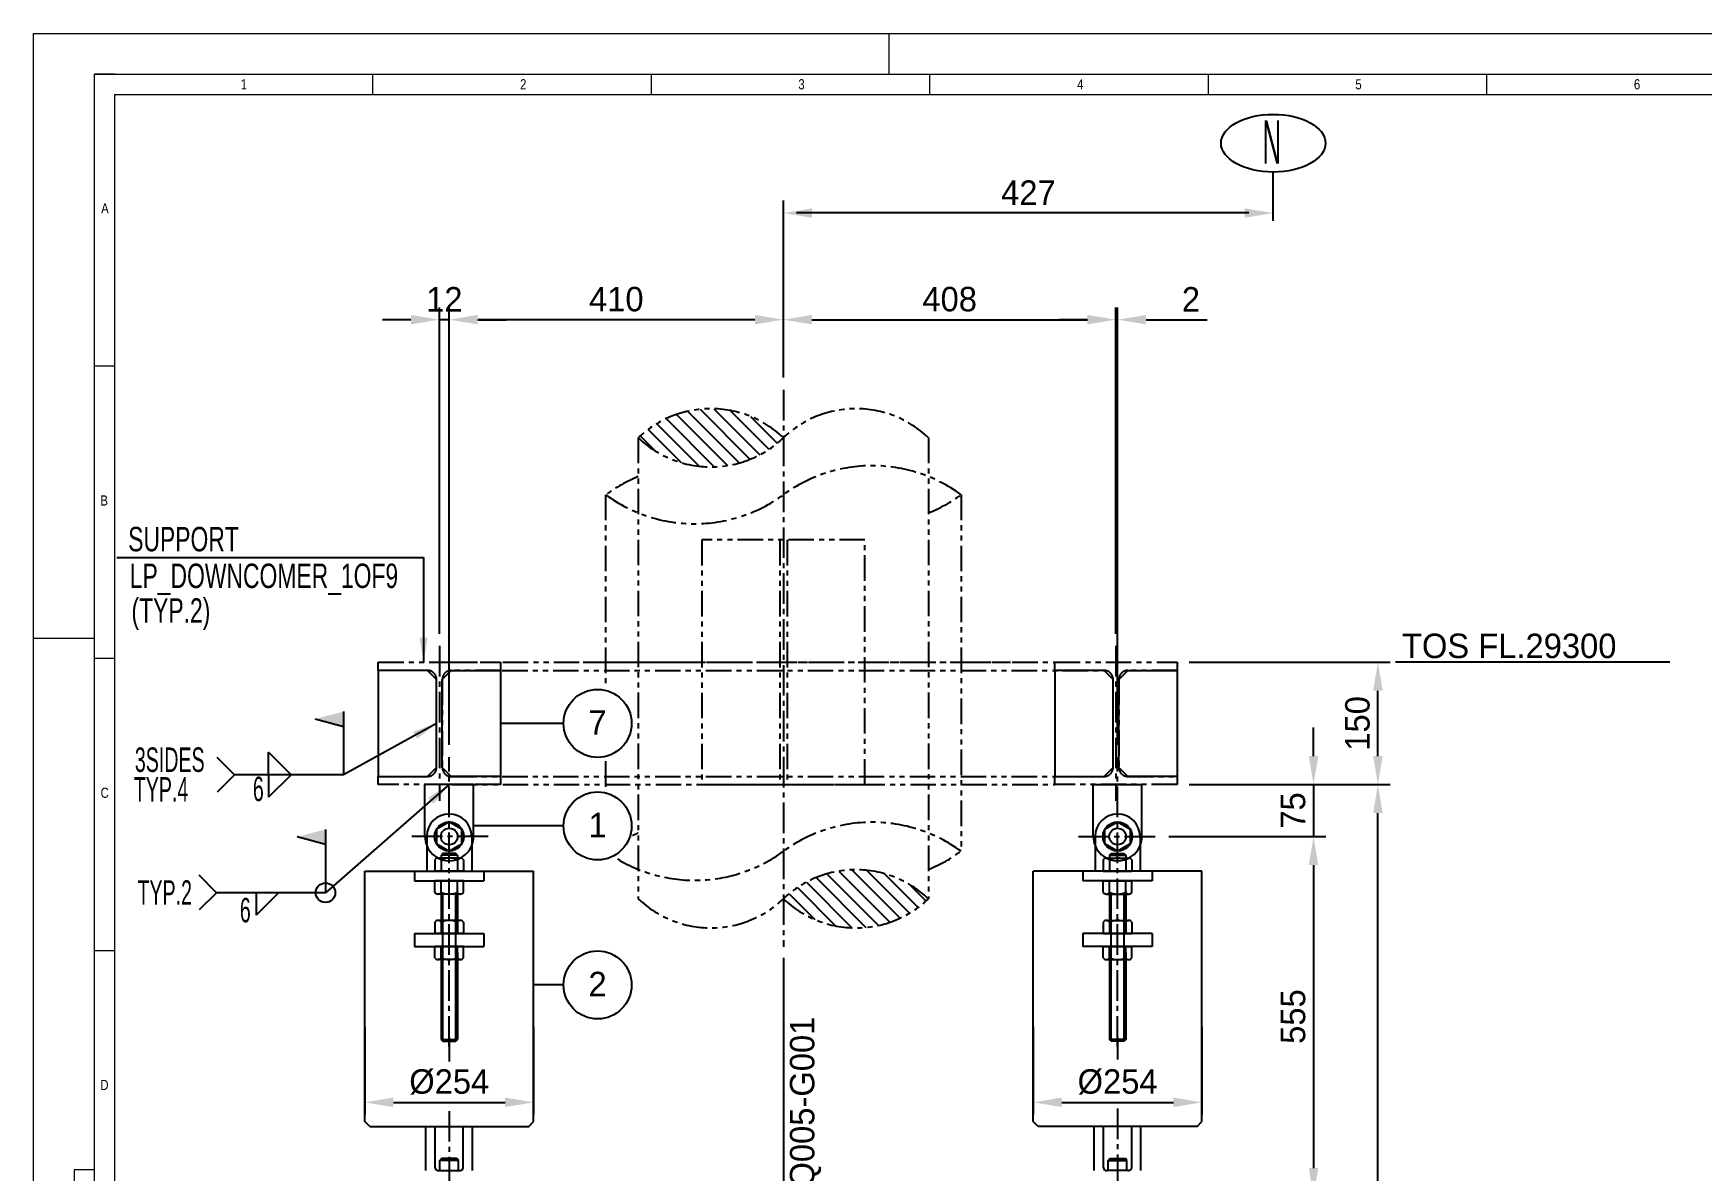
# Model space of a CAD drawing. Header units: millimetres. Extents: x 0 to 4222, y 0 to 2966.
# Drawn here: x 0 to 2047, y 1572 to 2966 of the extents above; entities that cross this region are included whole.
import ezdxf
from ezdxf.enums import TextEntityAlignment as Align

# ---------------------------------------------------------------- set-up
doc = ezdxf.new("R2010")
doc.units = ezdxf.units.MM
doc.header["$LTSCALE"] = 50
doc.linetypes.add('CENTER2', pattern=[1.125, 0.75, -0.125, 0.125, -0.125])
doc.linetypes.add('PHANTOM2', pattern=[1.25, 0.625, -0.125, 0.125, -0.125, 0.125, -0.125])
for name, color, linetype in [('1. continuous', 3, 'Continuous'), ('3. phantom', 6, 'PHANTOM2'), ('5. text', 2, 'Continuous'), ('6. center', 1, 'CENTER2'), ('7. center', 1, 'CENTER2'), ('dimension', 7, 'Continuous'), ('text', 2, 'Continuous'), ('TITLE', 9, 'Continuous')]:
    doc.layers.add(name, color=color, linetype=linetype)
for name, color, linetype, lineweight in [('4', 4, 'Continuous', 9), ('G-ANNO-BRDR', 3, 'Continuous', 0), ('G-ANNO-TTLB', 7, 'Continuous', 0)]:
    doc.layers.add(name, color=color, linetype=linetype, lineweight=lineweight)
doc.styles.add('Style-Arial', font='ARIAL.TTF')
doc.dimstyles.new('ISO-25', dxfattribs={"dimscale": 10, "dimtxt": 3, "dimasz": 3, "dimexe": 1.5, "dimexo": 1.5, "dimgap": 1, "dimtad": 1, "dimdec": 0, "dimrnd": 0.5, "dimtxsty": 'Standard', "dimcen": 2.5, "dimclrd": 4, "dimclre": 4, "dimclrt": 2, "dimadec": 0, "dimazin": 0, "dimtfac": 1, "dimtdec": 0, "dimtmove": 0, "dimatfit": 3, "dimfxl": 1, "dimarcsym": 0})
doc.dimstyles.get("Standard").update_dxf_attribs({"dimtxt": 0.18, "dimasz": 0.18, "dimexe": 0.18, "dimexo": 0.0625, "dimgap": 0.09, "dimtad": 0, "dimtih": 1, "dimtoh": 1, "dimdec": 4, "dimzin": 0, "dimdsep": 46, "dimtxsty": 'Standard', "dimcen": 0.09, "dimadec": 0, "dimazin": 0, "dimtfac": 1, "dimtdec": 4, "dimtofl": 0, "dimtmove": 0, "dimatfit": 3, "dimfxl": 1, "dimtolj": 1, "dimtzin": 0, "dimarcsym": 0})

# ---------------------------------------------------------------- blocks, each defined once
blk = doc.blocks.new('*D3')
at = {"color": 4, "linetype": 'ByBlock', "lineweight": -2, "transparency": 16777216}
for p, q in [((510.2, 2094.1), (510.2, 2630.4)), ((920.2, 2544.4), (920.2, 2630.4)), ((885.2, 2615.4), (545.2, 2615.4))]:
    blk.add_line(p, q, dxfattribs=at)
at = {"color": 4, "transparency": 16777216}
for points in [[(545.2, 2621.2), (545.2, 2609.6), (510.2, 2615.4)], [(885.2, 2621.2), (885.2, 2609.6), (920.2, 2615.4)]]:
    blk.add_solid(points, dxfattribs=at)
at = {"layer": 'Defpoints', "color": 0, "transparency": 16777216}
for p in [(510.2, 2615.4), (920.2, 2529.4), (510.2, 2079.1)]:
    blk.add_point(p, dxfattribs=at)
at = {"color": 2, "transparency": 16777216, "insert": (715.2, 2640.4), "char_height": 30, "attachment_point": 5}
blk.add_mtext('410', dxfattribs=at)
blk = doc.blocks.new('*D4')
at = {"color": 4, "linetype": 'ByBlock', "lineweight": -2, "transparency": 16777216}
for p, q in [((1328.2, 2230.3), (1328.2, 2630.4)), ((955.2, 2615.4), (1293.2, 2615.4))]:
    blk.add_line(p, q, dxfattribs=at)
at = {"color": 4, "transparency": 16777216}
for points in [[(955.2, 2621.2), (955.2, 2609.6), (920.2, 2615.4)], [(1293.2, 2621.2), (1293.2, 2609.6), (1328.2, 2615.4)]]:
    blk.add_solid(points, dxfattribs=at)
at = {"layer": 'Defpoints', "color": 0, "transparency": 16777216}
for p in [(920.2, 2615.4), (1328.2, 2615.4), (1328.2, 2215.3)]:
    blk.add_point(p, dxfattribs=at)
at = {"color": 2, "transparency": 16777216, "insert": (1124.2, 2640.4), "char_height": 30, "attachment_point": 5}
blk.add_mtext('408', dxfattribs=at)
blk = doc.blocks.new('*D5')
at = {"color": 4, "linetype": 'ByBlock', "lineweight": -2, "transparency": 16777216}
for p, q in [((1418.2, 2045.3), (1664.6, 2045.3)), ((1649.6, 697.4), (1649.6, 2010.3)), ((1428.1, 662.4), (1664.6, 662.4))]:
    blk.add_line(p, q, dxfattribs=at)
at = {"color": 4, "transparency": 16777216}
for points in [[(1643.7, 2010.3), (1655.4, 2010.3), (1649.6, 2045.3)], [(1643.7, 697.4), (1655.4, 697.4), (1649.6, 662.4)]]:
    blk.add_solid(points, dxfattribs=at)
at = {"layer": 'Defpoints', "color": 0, "transparency": 16777216}
for p in [(1403.2, 2045.3), (1649.6, 2045.3), (1413.1, 662.4)]:
    blk.add_point(p, dxfattribs=at)
at = {"color": 2, "transparency": 16777216, "insert": (1624.6, 1353.9), "char_height": 30, "attachment_point": 5, "rotation": 90}
blk.add_mtext('1850', dxfattribs=at)
blk = doc.blocks.new('*D6')
at = {"color": 4, "linetype": 'ByBlock', "lineweight": -2, "transparency": 16777216}
for p, q in [((1418.2, 2195.3), (1664.6, 2195.3)), ((1649.6, 2080.3), (1649.6, 2160.3))]:
    blk.add_line(p, q, dxfattribs=at)
at = {"color": 4, "transparency": 16777216}
for points in [[(1643.7, 2160.3), (1655.4, 2160.3), (1649.6, 2195.3)], [(1643.7, 2080.3), (1655.4, 2080.3), (1649.6, 2045.3)]]:
    blk.add_solid(points, dxfattribs=at)
at = {"layer": 'Defpoints', "color": 0, "transparency": 16777216}
for p in [(1403.2, 2195.3), (1649.6, 2195.3), (1649.6, 2045.3)]:
    blk.add_point(p, dxfattribs=at)
at = {"color": 2, "transparency": 16777216, "insert": (1624.6, 2120.3), "char_height": 30, "attachment_point": 5, "rotation": 90}
blk.add_mtext('150', dxfattribs=at)
blk = doc.blocks.new('*D7')
at = {"color": 4, "linetype": 'ByBlock', "lineweight": -2, "transparency": 16777216}
for p, q in [((1330.2, 2094.1), (1330.2, 2630.4)), ((1293.2, 2615.4), (1258.2, 2615.4)), ((1328.2, 2615.4), (1330.2, 2615.4)), ((1365.2, 2615.4), (1440.2, 2615.4))]:
    blk.add_line(p, q, dxfattribs=at)
at = {"color": 4, "transparency": 16777216}
for points in [[(1293.2, 2621.2), (1293.2, 2609.6), (1328.2, 2615.4)], [(1365.2, 2621.2), (1365.2, 2609.6), (1330.2, 2615.4)]]:
    blk.add_solid(points, dxfattribs=at)
at = {"layer": 'Defpoints', "color": 0, "transparency": 16777216}
for p in [(1328.2, 2615.4), (1330.2, 2615.4), (1330.2, 2079.1)]:
    blk.add_point(p, dxfattribs=at)
at = {"color": 2, "transparency": 16777216, "insert": (1420.2, 2640.4), "char_height": 30, "attachment_point": 5}
blk.add_mtext('2', dxfattribs=at)
blk = doc.blocks.new('*D8')
at = {"color": 4, "linetype": 'ByBlock', "lineweight": -2, "transparency": 16777216}
for p, q in [((498.2, 2230.3), (498.2, 2630.4)), ((463.2, 2615.4), (428.2, 2615.4)), ((510.2, 2615.4), (498.2, 2615.4)), ((545.2, 2615.4), (580.2, 2615.4))]:
    blk.add_line(p, q, dxfattribs=at)
at = {"color": 4, "transparency": 16777216}
for points in [[(463.2, 2621.2), (463.2, 2609.6), (498.2, 2615.4)], [(545.2, 2621.2), (545.2, 2609.6), (510.2, 2615.4)]]:
    blk.add_solid(points, dxfattribs=at)
at = {"layer": 'Defpoints', "color": 0, "transparency": 16777216}
for p in [(498.2, 2615.4), (510.2, 2615.4), (498.2, 2215.3)]:
    blk.add_point(p, dxfattribs=at)
at = {"color": 2, "transparency": 16777216, "insert": (504.2, 2640.4), "char_height": 30, "attachment_point": 5}
blk.add_mtext('12', dxfattribs=at)
blk = doc.blocks.new('*D12')
at = {"color": 4, "linetype": 'ByBlock', "lineweight": -2, "transparency": 16777216}
for p, q in [((406.7, 1748.2), (406.7, 1640.6)), ((613.7, 1748.2), (613.7, 1640.6)), ((441.7, 1655.6), (578.7, 1655.6))]:
    blk.add_line(p, q, dxfattribs=at)
at = {"color": 4, "transparency": 16777216}
for points in [[(441.7, 1661.5), (441.7, 1649.8), (406.7, 1655.6)], [(578.7, 1661.5), (578.7, 1649.8), (613.7, 1655.6)]]:
    blk.add_solid(points, dxfattribs=at)
at = {"layer": 'Defpoints', "color": 0, "transparency": 16777216}
for p in [(406.7, 1763.2), (613.7, 1763.2), (613.7, 1655.6)]:
    blk.add_point(p, dxfattribs=at)
at = {"color": 2, "transparency": 16777216, "insert": (510.2, 1680.6), "char_height": 30, "attachment_point": 5}
blk.add_mtext('%%C254', dxfattribs=at)
blk = doc.blocks.new('*D13')
at = {"color": 4, "linetype": 'ByBlock', "lineweight": -2, "transparency": 16777216}
for p, q in [((1226.7, 1748.2), (1226.7, 1640.6)), ((1433.7, 1748.2), (1433.7, 1640.6)), ((1261.7, 1655.6), (1398.7, 1655.6))]:
    blk.add_line(p, q, dxfattribs=at)
at = {"color": 4, "transparency": 16777216}
for points in [[(1261.7, 1661.5), (1261.7, 1649.8), (1226.7, 1655.6)], [(1398.7, 1661.5), (1398.7, 1649.8), (1433.7, 1655.6)]]:
    blk.add_solid(points, dxfattribs=at)
at = {"layer": 'Defpoints', "color": 0, "transparency": 16777216}
for p in [(1226.7, 1763.2), (1433.7, 1763.2), (1433.7, 1655.6)]:
    blk.add_point(p, dxfattribs=at)
at = {"color": 2, "transparency": 16777216, "insert": (1330.2, 1680.6), "char_height": 30, "attachment_point": 5}
blk.add_mtext('%%C254', dxfattribs=at)
blk = doc.blocks.new('*D14')
at = {"color": 4, "linetype": 'ByBlock', "lineweight": -2, "transparency": 16777216}
for p, q in [((1570.6, 2080.3), (1570.6, 2115.3)), ((1418.2, 2045.3), (1585.6, 2045.3)), ((1570.6, 2045.3), (1570.6, 1981.6)), ((1393, 1981.6), (1585.6, 1981.6)), ((1570.6, 1946.6), (1570.6, 1911.6))]:
    blk.add_line(p, q, dxfattribs=at)
at = {"color": 4, "transparency": 16777216}
for points in [[(1564.8, 2080.3), (1576.4, 2080.3), (1570.6, 2045.3)], [(1564.8, 1946.6), (1576.4, 1946.6), (1570.6, 1981.6)]]:
    blk.add_solid(points, dxfattribs=at)
at = {"layer": 'Defpoints', "color": 0, "transparency": 16777216}
for p in [(1403.2, 2045.3), (1378, 1981.6), (1570.6, 1981.6)]:
    blk.add_point(p, dxfattribs=at)
at = {"color": 2, "transparency": 16777216, "insert": (1545.6, 2013.5), "char_height": 30, "attachment_point": 5, "rotation": 90}
blk.add_mtext('75', dxfattribs=at)
blk = doc.blocks.new('*D15')
at = {"color": 4, "linetype": 'ByBlock', "lineweight": -2, "transparency": 16777216}
for p, q in [((1393, 1981.6), (1585.6, 1981.6)), ((1570.6, 1946.6), (1570.6, 1575.1)), ((1345.2, 1540.1), (1585.6, 1540.1))]:
    blk.add_line(p, q, dxfattribs=at)
at = {"color": 4, "transparency": 16777216}
for points in [[(1564.8, 1946.6), (1576.4, 1946.6), (1570.6, 1981.6)], [(1564.8, 1575.1), (1576.4, 1575.1), (1570.6, 1540.1)]]:
    blk.add_solid(points, dxfattribs=at)
at = {"layer": 'Defpoints', "color": 0, "transparency": 16777216}
for p in [(1378, 1981.6), (1330.2, 1540.1), (1570.6, 1540.1)]:
    blk.add_point(p, dxfattribs=at)
at = {"color": 2, "transparency": 16777216, "insert": (1545.6, 1760.8), "char_height": 30, "attachment_point": 5, "rotation": 90}
blk.add_mtext('555', dxfattribs=at)

msp = doc.modelspace()

# ---------------------------------------------------------------- linework, layer by layer
at = {"color": 4}
for p, q in [((1521.2, 2736.4), (1521.2, 2796.4)), ((920.2, 2615.4), (920.2, 2761.4)), ((1491.2, 2746.4), (936.1, 2746.4)), ((102.5, 2323.6), (478.8, 2323.6)), ((478.8, 2323.6), (478.8, 2195.3)), ((920.2, 1832.9), (920.2, 1330.7))]:
    msp.add_line(p, q, dxfattribs=at)
for p, q in [((650.5, 2120.3), (573.2, 2120.3)), ((650.5, 1994.6), (539.9, 1994.6)), ((650.5, 1799.6), (613.7, 1799.6))]:
    msp.add_line(p, q)
for points in [[(955.2, 2751.9), (955.2, 2740.3), (920.2, 2746.1)], [(1486.2, 2751.9), (1486.2, 2740.3), (1521.2, 2746.1)], [(483.8, 2225.3), (473.8, 2225.3), (478.8, 2195.3)]]:
    msp.add_solid(points, dxfattribs=at)
at = {"layer": '1. continuous'}
for p, q in [((423.2, 2185.3), (423.2, 2055.3)), ((483.7, 2185.3), (423.2, 2185.3)), ((494.7, 2174.3), (483.7, 2185.3)), ((494.7, 2066.3), (494.7, 2174.3)), ((501.7, 2174.3), (512.7, 2185.3)), ((501.7, 2066.3), (501.7, 2174.3)), ((512.7, 2185.3), (573.2, 2185.3)), ((573.2, 2185.3), (573.2, 2055.3)), ((1253.2, 2185.3), (1253.2, 2055.3)), ((1313.7, 2185.3), (1253.2, 2185.3)), ((1324.7, 2174.3), (1313.7, 2185.3)), ((1324.7, 2066.3), (1324.7, 2174.3)), ((1331.7, 2174.3), (1342.7, 2185.3)), ((1331.7, 2066.3), (1331.7, 2174.3)), ((1342.7, 2185.3), (1403.2, 2185.3)), ((1403.2, 2185.3), (1403.2, 2055.3)), ((423.2, 2055.3), (483.7, 2055.3)), ((483.7, 2055.3), (494.7, 2066.3)), ((512.7, 2055.3), (501.7, 2066.3)), ((573.2, 2055.3), (512.7, 2055.3)), ((1253.2, 2055.3), (1313.7, 2055.3)), ((1313.7, 2055.3), (1324.7, 2066.3)), ((1342.7, 2055.3), (1331.7, 2066.3)), ((1403.2, 2055.3), (1342.7, 2055.3)), ((480.4, 1981.6), (480.4, 2045.3)), ((539.9, 2045.3), (480.4, 2045.3)), ((539.9, 1981.6), (539.9, 2045.3)), ((1300.4, 1981.6), (1300.4, 2045.3)), ((1300.4, 2045.3), (1359.9, 2045.3)), ((1359.9, 1981.6), (1359.9, 2045.3)), ((510.2, 1999.4), (494.7, 1990.5)), ((494.7, 1990.5), (494.7, 1972.7)), ((525.6, 1990.5), (510.2, 1999.4)), ((525.6, 1972.7), (525.6, 1990.5)), ((1314.7, 1990.5), (1330.2, 1999.4)), ((1314.7, 1972.7), (1314.7, 1990.5)), ((1330.2, 1999.4), (1345.7, 1990.5)), ((1345.7, 1990.5), (1345.7, 1972.7)), ((482.6, 1981.6), (482.6, 1939.1)), ((494.7, 1972.7), (510.2, 1963.7)), ((510.2, 1963.7), (525.6, 1972.7)), ((537.8, 1981.6), (537.8, 1939.1)), ((1302.6, 1981.6), (1302.6, 1939.1)), ((1330.2, 1963.7), (1314.7, 1972.7)), ((1345.7, 1972.7), (1330.2, 1963.7)), ((1357.8, 1981.6), (1357.8, 1939.1)), ((492.7, 1952.9), (492.7, 1939.1)), ((523.9, 1955.1), (496.4, 1955.1)), ((502.2, 1960.6), (500.2, 1958.6)), ((520.2, 1958.6), (500.2, 1958.6)), ((500.2, 1958.6), (500.2, 1955.1)), ((500.2, 1952.9), (500.2, 1939.1)), ((518.2, 1960.6), (502.2, 1960.6)), ((520.2, 1958.6), (518.2, 1960.6)), ((520.2, 1958.6), (520.2, 1955.1)), ((520.2, 1952.9), (520.2, 1939.1)), ((527.7, 1952.9), (527.7, 1939.1)), ((1312.7, 1952.9), (1312.7, 1939.1)), ((1316.4, 1955.1), (1343.9, 1955.1)), ((1320.2, 1958.6), (1322.2, 1960.6)), ((1320.2, 1958.6), (1340.2, 1958.6)), ((1320.2, 1958.6), (1320.2, 1955.1)), ((1320.2, 1952.9), (1320.2, 1939.1)), ((1322.2, 1960.6), (1338.2, 1960.6)), ((1338.2, 1960.6), (1340.2, 1958.6)), ((1340.2, 1958.6), (1340.2, 1955.1)), ((1340.2, 1952.9), (1340.2, 1939.1)), ((1347.7, 1952.9), (1347.7, 1939.1)), ((406.7, 1632), (406.7, 1939.1)), ((406.7, 1939.1), (613.7, 1939.1)), ((467.7, 1939.1), (467.7, 1927.1)), ((467.7, 1927.1), (552.7, 1927.1)), ((482.6, 1939.1), (537.8, 1939.1)), ((527.7, 1939.1), (492.7, 1939.1)), ((527.7, 1927.1), (492.7, 1927.1)), ((492.7, 1913.2), (492.7, 1927.1)), ((500.2, 1913.2), (500.2, 1927.1)), ((520.2, 1913.2), (520.2, 1927.1)), ((527.7, 1913.2), (527.7, 1927.1)), ((552.7, 1939.1), (552.7, 1927.1)), ((613.7, 1632), (613.7, 1939.1)), ((1226.7, 1632), (1226.7, 1939.1)), ((1433.7, 1939.1), (1226.7, 1939.1)), ((1287.7, 1939.1), (1287.7, 1927.1)), ((1372.7, 1927.1), (1287.7, 1927.1)), ((1357.8, 1939.1), (1302.6, 1939.1)), ((1312.7, 1939.1), (1347.7, 1939.1)), ((1312.7, 1927.1), (1347.7, 1927.1)), ((1312.7, 1913.2), (1312.7, 1927.1)), ((1320.2, 1913.2), (1320.2, 1927.1)), ((1340.2, 1913.2), (1340.2, 1927.1)), ((1347.7, 1913.2), (1347.7, 1927.1)), ((1372.7, 1939.1), (1372.7, 1927.1)), ((1433.7, 1632), (1433.7, 1939.1)), ((523.9, 1911.1), (496.4, 1911.1)), ((500.2, 1911.1), (500.2, 1878.7)), ((502.2, 1730.6), (502.2, 1911.1)), ((518.2, 1730.6), (518.2, 1911.1)), ((520.2, 1911.1), (520.2, 1878.7)), ((1316.4, 1911.1), (1343.9, 1911.1)), ((1320.2, 1911.1), (1320.2, 1878.7)), ((1322.2, 1730.6), (1322.2, 1911.1)), ((1338.2, 1730.6), (1338.2, 1911.1)), ((1340.2, 1911.1), (1340.2, 1878.7)), ((467.7, 1862.7), (467.7, 1846.7)), ((467.7, 1862.7), (552.7, 1862.7)), ((492.7, 1876.5), (492.7, 1862.7)), ((527.7, 1862.7), (492.7, 1862.7)), ((523.9, 1878.7), (496.4, 1878.7)), ((500.2, 1876.5), (500.2, 1862.7)), ((520.2, 1876.5), (520.2, 1862.7)), ((527.7, 1876.5), (527.7, 1862.7)), ((552.7, 1862.7), (552.7, 1846.7)), ((1287.7, 1862.7), (1287.7, 1846.7)), ((1372.7, 1862.7), (1287.7, 1862.7)), ((1312.7, 1876.5), (1312.7, 1862.7)), ((1312.7, 1862.7), (1347.7, 1862.7)), ((1316.4, 1878.7), (1343.9, 1878.7)), ((1320.2, 1876.5), (1320.2, 1862.7)), ((1340.2, 1876.5), (1340.2, 1862.7)), ((1347.7, 1876.5), (1347.7, 1862.7)), ((1372.7, 1862.7), (1372.7, 1846.7)), ((467.7, 1846.7), (552.7, 1846.7)), ((527.7, 1846.7), (492.7, 1846.7)), ((492.7, 1832.8), (492.7, 1846.7)), ((500.2, 1832.8), (500.2, 1846.7)), ((520.2, 1832.8), (520.2, 1846.7)), ((527.7, 1832.8), (527.7, 1846.7)), ((1372.7, 1846.7), (1287.7, 1846.7)), ((1312.7, 1846.7), (1347.7, 1846.7)), ((1312.7, 1832.8), (1312.7, 1846.7)), ((1320.2, 1832.8), (1320.2, 1846.7)), ((1340.2, 1832.8), (1340.2, 1846.7)), ((1347.7, 1832.8), (1347.7, 1846.7)), ((523.9, 1830.7), (496.4, 1830.7)), ((500.2, 1839.6), (500.2, 1732.6)), ((520.2, 1839.6), (520.2, 1732.6)), ((1316.4, 1830.7), (1343.9, 1830.7)), ((1320.2, 1839.6), (1320.2, 1732.6)), ((1340.2, 1839.6), (1340.2, 1732.6)), ((500.2, 1732.6), (520.2, 1732.6)), ((500.2, 1732.6), (502.2, 1730.6)), ((502.2, 1730.6), (518.2, 1730.6)), ((518.2, 1730.6), (520.2, 1732.6)), ((1340.2, 1732.6), (1320.2, 1732.6)), ((1322.2, 1730.6), (1320.2, 1732.6)), ((1338.2, 1730.6), (1322.2, 1730.6)), ((1340.2, 1732.6), (1338.2, 1730.6)), ((412.6, 1626.1), (406.7, 1632)), ((412.6, 1626.1), (607.8, 1626.1)), ((481.5, 1571.9), (481.5, 1626.1)), ((492.9, 1575.3), (492.9, 1626.1)), ((527.5, 1575.3), (527.5, 1626.1)), ((538.9, 1571.9), (538.9, 1626.1)), ((607.8, 1626.1), (613.7, 1632)), ((1232.6, 1626.1), (1226.7, 1632)), ((1427.8, 1626.1), (1232.6, 1626.1)), ((1301.5, 1571.9), (1301.5, 1626.1)), ((1312.9, 1575.3), (1312.9, 1626.1)), ((1347.5, 1575.3), (1347.5, 1626.1)), ((1358.9, 1571.9), (1358.9, 1626.1)), ((1427.8, 1626.1), (1433.7, 1632)), ((498.7, 1584.5), (500.7, 1586.9)), ((521.7, 1584.5), (498.7, 1584.5)), ((498.7, 1571.9), (498.7, 1584.5)), ((519.7, 1586.9), (500.7, 1586.9)), ((521.7, 1584.5), (519.7, 1586.9)), ((521.7, 1571.9), (521.7, 1584.5)), ((1318.7, 1584.5), (1320.7, 1586.9)), ((1318.7, 1584.5), (1341.7, 1584.5)), ((1318.7, 1571.9), (1318.7, 1584.5)), ((1320.7, 1586.9), (1339.7, 1586.9)), ((1341.7, 1584.5), (1339.7, 1586.9)), ((1341.7, 1571.9), (1341.7, 1584.5)), ((496.8, 1571.9), (523.6, 1571.9)), ((1343.6, 1571.9), (1316.8, 1571.9))]:
    msp.add_line(p, q, dxfattribs=at)
for centre, radius in [((510.2, 1981.6), 17.9), ((510.2, 1981.6), 10.2), ((1330.2, 1981.6), 17.9), ((1330.2, 1981.6), 10.2)]:
    msp.add_circle(centre, radius, dxfattribs=at)
for centre, radius, start, end in [((510.2, 1981.6), 27.6, 0, 180), ((1330.2, 1981.6), 27.6, 0, 180), ((510.2, 1981.6), 29.8, 180, 201.7868), ((510.2, 1981.6), 29.8, 201.7868, 338.2132), ((510.2, 1981.6), 29.8, 338.2132, 0), ((1330.2, 1981.6), 29.8, 180, 201.7868), ((1330.2, 1981.6), 29.8, 201.7868, 338.2132), ((1330.2, 1981.6), 29.8, 338.2132, 0), ((496.4, 1950.8), 4.33, 30, 150), ((510.2, 1930.9), 24.2, 65.5673, 114.4327), ((523.9, 1950.8), 4.33, 30, 150), ((1316.4, 1950.8), 4.33, 30, 150), ((1330.2, 1930.9), 24.2, 65.5673, 114.4327), ((1343.9, 1950.8), 4.33, 30, 150), ((496.4, 1915.4), 4.33, 210, 330), ((510.2, 1935.3), 24.2, 245.5673, 294.4327), ((523.9, 1915.4), 4.33, 210, 330), ((1316.4, 1915.4), 4.33, 210, 330), ((1330.2, 1935.3), 24.2, 245.5673, 294.4327), ((1343.9, 1915.4), 4.33, 210, 330), ((496.4, 1874.4), 4.33, 30, 150), ((510.2, 1854.5), 24.2, 65.5673, 114.4327), ((523.9, 1874.4), 4.33, 30, 150), ((1316.4, 1874.4), 4.33, 30, 150), ((1330.2, 1854.5), 24.2, 65.5673, 114.4327), ((1343.9, 1874.4), 4.33, 30, 150), ((496.4, 1835), 4.33, 210, 330), ((510.2, 1854.9), 24.2, 245.5673, 294.4327), ((523.9, 1835), 4.33, 210, 330), ((1316.4, 1835), 4.33, 210, 330), ((1330.2, 1854.9), 24.2, 245.5673, 294.4327), ((1343.9, 1835), 4.33, 210, 330), ((496.8, 1575.8), 3.92, 188.0982, 270.2247), ((523.6, 1575.8), 3.92, 269.7753, 351.9018), ((1316.8, 1575.8), 3.92, 188.0982, 270.2247), ((1343.6, 1575.8), 3.92, 269.7753, 351.9018)]:
    msp.add_arc(centre, radius, start, end, dxfattribs=at)
at = {"layer": '3. phantom', "linetype": 'Continuous'}
for p, q in [((789, 2499.1), (851.5, 2436.6)), ((802.7, 2503), (866, 2439.7)), ((817.9, 2505.5), (879.2, 2444.2)), ((835, 2506.1), (891.3, 2449.8)), ((854.8, 2504), (902.4, 2456.4)), ((754.3, 2480.8), (794.9, 2440.1)), ((764.9, 2487.8), (817, 2435.7)), ((776.4, 2494), (835.4, 2435)), ((879.8, 2496.6), (912.6, 2463.9)), ((744.6, 2472.8), (762.9, 2454.5)), ((948.4, 1925.6), (1004.3, 1869.7)), ((960.4, 1931.3), (1021.5, 1870.2)), ((973.6, 1935.8), (1036.8, 1872.6)), ((988, 1939.1), (1050.6, 1876.4)), ((1004, 1940.7), (1063.3, 1881.5)), ((1022.2, 1940.2), (1074.9, 1887.5)), ((1044, 1936.1), (1085.5, 1894.6)), ((927.2, 1911.4), (958.8, 1879.9)), ((937.4, 1919), (984.3, 1872)), ((1074.9, 1922.9), (1095.3, 1902.5))]:
    msp.add_line(p, q, dxfattribs=at)
at = {"layer": '3. phantom'}
for p, q in [((742.1, 2470.5), (742.1, 1905.2)), ((1098.2, 2470.5), (1098.2, 1905.2)), ((702.1, 2400.7), (702.1, 2166.7)), ((1138.2, 2400.7), (1138.2, 1963.5)), ((1020.2, 2345.3), (820.2, 2345.3)), ((820.2, 2345.3), (820.2, 2045.3)), ((915.7, 2345.3), (915.7, 2045.3)), ((924.7, 2345.3), (924.7, 2045.3)), ((1020.2, 2045.3), (1020.2, 2345.3)), ((513.5, 2195.3), (1253.2, 2195.3)), ((512.7, 2185.3), (501.7, 2174.3)), ((512.7, 2185.3), (1313.7, 2185.3)), ((1313.7, 2185.3), (1324.7, 2174.3)), ((702.1, 2073.8), (702.1, 2039.2)), ((501.7, 2066.3), (512.7, 2055.3)), ((512.7, 2055.3), (1313.7, 2055.3)), ((1324.7, 2066.3), (1313.7, 2055.3)), ((513.5, 2045.3), (1253.2, 2045.3)), ((820.2, 2045.3), (1020.2, 2045.3))]:
    msp.add_line(p, q, dxfattribs=at)
for points in [[(573.2, 2045.3), (423.2, 2045.3), (423.2, 2055.3), (483.7, 2055.3, 0.414214), (494.7, 2066.3), (494.7, 2174.3, 0.414214), (483.7, 2185.3), (423.2, 2185.3), (423.2, 2195.3), (573.2, 2195.3), (573.2, 2185.3), (512.7, 2185.3, 0.414214), (501.7, 2174.3), (501.7, 2066.3, 0.414214), (512.7, 2055.3), (573.2, 2055.3)], [(1403.2, 2045.3), (1253.2, 2045.3), (1253.2, 2055.3), (1313.7, 2055.3, 0.414214), (1324.7, 2066.3), (1324.7, 2174.3, 0.414214), (1313.7, 2185.3), (1253.2, 2185.3), (1253.2, 2195.3), (1403.2, 2195.3), (1403.2, 2185.3), (1342.7, 2185.3, 0.414214), (1331.7, 2174.3), (1331.7, 2066.3, 0.414214), (1342.7, 2055.3), (1403.2, 2055.3)]]:
    msp.add_lwpolyline(points, format="xyb", close=True, dxfattribs=at)
for centre, radius, start, end in [((831.2, 2377.1), 129.1, 46.3972, 133.6028), ((1009.2, 2377.1), 129.1, 46.3972, 133.6028), ((831.2, 2564), 129.1, 226.3972, 313.6028), ((1029.2, 2251.6), 184.7, 53.8234, 126.1766), ((811.2, 2251.6), 184.7, 111.9449, 126.1766), ((811.2, 2549.8), 184.7, 233.8234, 306.1766), ((1029.2, 2549.8), 184.7, 291.9449, 306.1766), ((811.2, 1814.4), 184.7, 111.9449, 114.2968), ((1029.2, 1814.4), 184.7, 53.8234, 126.1766), ((811.2, 2112.6), 184.7, 239.1394, 306.1766), ((1029.2, 2112.6), 184.7, 291.9449, 306.1766), ((1009.2, 1811.7), 129.1, 46.3972, 133.6028), ((831.2, 1998.7), 129.1, 226.3972, 313.6028), ((1009.2, 1998.7), 129.1, 226.3972, 313.6028)]:
    msp.add_arc(centre, radius, start, end, dxfattribs=at)
at = {"layer": '5. text', "color": 7}
for centre in [(692.2, 2120.3), (692.2, 1994.6), (692.2, 1799.6)]:
    msp.add_circle(centre, 41.7, dxfattribs=at)
at = {"layer": '6. center'}
for p, q in [((510.2, 1735), (510.2, 1705.5)), ((1330.2, 1735), (1330.2, 1708)), ((510.2, 1645), (510.2, 661.3)), ((1330.2, 1648.1), (1330.2, 661.3))]:
    msp.add_line(p, q, dxfattribs=at)
at = {"layer": '7. center'}
for p, q in [((920.2, 2529.4), (920.2, 1846.4)), ((498.2, 2215.3), (498.2, 2025.3)), ((1328.2, 2215.3), (1328.2, 2025.3)), ((674.6, 2195.3), (1198.8, 2195.3)), ((510.2, 1724), (510.2, 2079.1)), ((1330.2, 1724), (1330.2, 2079.1)), ((558, 1981.6), (462.4, 1981.6)), ((1282.4, 1981.6), (1378, 1981.6))]:
    msp.add_line(p, q, dxfattribs=at)
at = {"layer": 'dimension', "color": 2}
for p, q in [((380.6, 2134.9), (380.6, 2057.3)), ((380.6, 2116.3), (345.8, 2125.6)), ((246.8, 2057.3), (225.5, 2078.5)), ((288.6, 2057.3), (288.6, 2084.9)), ((316.2, 2057.3), (288.6, 2084.9)), ((246.8, 2057.3), (225.5, 2036.1)), ((380.6, 2057.3), (246.8, 2057.3)), ((288.6, 2057.3), (288.6, 2029.7)), ((316.2, 2057.3), (288.6, 2029.7)), ((358.4, 1990.4), (358.4, 1912.7)), ((358.4, 1971.8), (323.7, 1981.1)), ((224.6, 1912.7), (203.4, 1934)), ((224.6, 1912.7), (203.4, 1891.5)), ((358.4, 1912.7), (224.6, 1912.7)), ((273.3, 1912.7), (273.3, 1885.2)), ((300.9, 1912.7), (273.3, 1885.2))]:
    msp.add_line(p, q, dxfattribs=at)
msp.add_circle((358.4, 1912.7), 12, dxfattribs=at)
for points in [[(345.8, 2125.6), (380.6, 2116.3), (345.8, 2125.6), (380.6, 2134.9)], [(323.7, 1981.1), (358.4, 1971.8), (323.7, 1981.1), (358.4, 1990.4)]]:
    msp.add_solid(points, dxfattribs=at)
at = {"layer": 'G-ANNO-BRDR', "color": 3, "lineweight": 13, "ltscale": 0.172512}
for p, q in [((0, 2966.5), (4200, 2966.5)), ((0, 0), (0, 2966.5))]:
    msp.add_line(p, q, dxfattribs=at)
at = {"layer": 'G-ANNO-TTLB', "color": 7, "lineweight": 13, "ltscale": 0.172512}
for p, q in [((0, 2916.5), (0, 2966.5)), ((0, 2966.5), (49.9, 2966.5)), ((99.9, 2916.5), (74.9, 2916.5)), ((74.9, 2916.5), (4175, 2916.5)), ((74.9, 49.9), (74.9, 2916.5)), ((99.9, 74.9), (99.9, 2891.6)), ((99.9, 2891.6), (4150.1, 2891.6)), ((99.9, 2558.2), (74.9, 2558.2)), ((0, 2224.9), (74.9, 2224.9)), ((99.9, 2199.9), (74.9, 2199.9)), ((99.9, 1841.6), (74.9, 1841.6))]:
    msp.add_line(p, q, dxfattribs=at)
at = {"layer": 'G-ANNO-TTLB', "color": 7, "lineweight": 13, "ltscale": 0.172512, "extrusion": (0, 0, -1)}
for p, q in [((1050, 2916.5), (1050, 2966.5)), ((74.9, 2891.6), (74.9, 2916.5)), ((416.6, 2891.6), (416.6, 2916.5)), ((758.3, 2891.6), (758.3, 2916.5)), ((1099.9, 2891.6), (1099.9, 2916.5)), ((1441.6, 2891.6), (1441.6, 2916.5)), ((1783.3, 2891.6), (1783.3, 2916.5))]:
    msp.add_line(p, q, dxfattribs=at)
at = {"layer": 'G-ANNO-TTLB', "color": 7, "lineweight": 13}
for p, q in [((74.9, 1572.9), (49.9, 1572.9)), ((49.9, 1572.9), (49.9, 49.9)), ((74.9, 49.9), (74.9, 1572.9))]:
    msp.add_line(p, q, dxfattribs=at)
at = {"layer": 'text', "color": 4}
msp.add_line((2007.9, 2195.3), (1671.1, 2195.3), dxfattribs=at)
at = {"layer": 'TITLE'}
msp.add_ellipse((1521.2, 2831.8), major_axis=(-64.1, 0), ratio=0.55154, dxfattribs=at)

# ---------------------------------------------------------------- texts
at = {"layer": '4', "color": 7, "style": 'Style-Arial', "width": 0.8}
for s, p in [('1', (254.3, 2897.8)), ('2', (597.1, 2897.8)), ('3', (938.5, 2897.8)), ('4', (1280.6, 2897.8)), ('5', (1621.9, 2897.8)), ('6', (1963.6, 2897.8)), ('A', (83.2, 2745.7)), ('B', (82.2, 2387.4)), ('C', (82.5, 2029)), ('D', (82.1, 1670.7))]:
    msp.add_text(s, height=12.5, dxfattribs=at).set_placement(p)
at = {"layer": 'dimension', "color": 2}
msp.add_text('427', height=30, dxfattribs=at).set_placement((1220.8, 2771.4), align=Align.MIDDLE)
msp.add_text('TOS FL.29300', height=30, dxfattribs=at).set_placement((1679.1, 2200.4))
at = {"layer": 'dimension', "color": 4, "width": 0.6}
for s, p in [('3SIDES', (124.5, 2060.8)), ('TYP.4', (123.2, 2024.4)), ('TYP.2', (127.7, 1897.9))]:
    msp.add_text(s, height=30, dxfattribs=at).set_placement(p)
for p in [(276, 2025), (260, 1876.4)]:
    msp.add_text('6', height=30, dxfattribs=at).set_placement(p, align=Align.CENTER)
at = {"layer": 'text', "width": 0.45}
msp.add_text('N', height=53.1, dxfattribs=at).set_placement((1519.4, 2806.8), align=Align.CENTER)
at = {"layer": 'text', "color": 2, "width": 0.7}
for s, p in [('SUPPORT', (116.3, 2331.3)), ('LP_DOWNCOMER_1OF9', (118.3, 2286.3)), ('(TYP.2)', (120.4, 2243.8))]:
    msp.add_text(s, height=30, dxfattribs=at).set_placement(p)
at = {"layer": 'text', "color": 2}
for s, p in [('7', (692.2, 2106.5)), ('1', (692.2, 1980.7)), ('2', (692.2, 1785.7))]:
    msp.add_text(s, height=30, dxfattribs=at).set_placement(p, align=Align.CENTER)
msp.add_text('11LAB01-BQ005-G001', height=30, rotation=90, dxfattribs=at).set_placement((958.2, 1345.9))

# ---------------------------------------------------------------- dimensions: what is measured, and where the dimension line sits
dim = msp.add_linear_dim(base=(498.2, 2615.4), p1=(510.2, 2615.4), p2=(498.2, 2215.3), dimstyle='Standard', override={"dimscale": 10, "dimtxt": 3, "dimasz": 3.5, "dimexe": 1.5, "dimexo": 1.5, "dimgap": 1, "dimtad": 1, "dimtih": 0, "dimtoh": 0, "dimdec": 0, "dimrnd": 0.5, "dimzin": 8, "dimdsep": 44, "dimcen": 2.5, "dimclrd": 4, "dimclre": 4, "dimclrt": 2, "dimtdec": 0, "dimtofl": 1, "dimtolj": 0, "dimtzin": 8, "dimarcsym": 1})
dim.commit()
dim.dimension.update_dxf_attribs({"geometry": '*D8', "text_midpoint": (504.2, 2615.4), "dimtype": 160})
for base, p1, p2, picture, middle in [((510.2, 2615.4), (920.2, 2529.4), (510.2, 2079.1), '*D3', (715.2, 2640.4)), ((1328.2, 2615.4), (920.2, 2615.4), (1328.2, 2215.3), '*D4', (1124.2, 2640.4)), ((1330.2, 2615.4), (1328.2, 2615.4), (1330.2, 2079.1), '*D7', (1420.2, 2640.4))]:
    dim = msp.add_linear_dim(base=base, p1=p1, p2=p2, dimstyle='Standard', override={"dimscale": 10, "dimtxt": 3, "dimasz": 3.5, "dimexe": 1.5, "dimexo": 1.5, "dimgap": 1, "dimtad": 1, "dimtih": 0, "dimtoh": 0, "dimdec": 0, "dimrnd": 0.5, "dimzin": 8, "dimdsep": 44, "dimcen": 2.5, "dimclrd": 4, "dimclre": 4, "dimclrt": 2, "dimtdec": 0, "dimtofl": 1, "dimtolj": 0, "dimtzin": 8, "dimarcsym": 1})
    dim.commit()
    dim.dimension.update_dxf_attribs({"geometry": picture, "text_midpoint": middle})
dim = msp.add_linear_dim(base=(1649.6, 2195.3), p1=(1649.6, 2045.3), p2=(1403.2, 2195.3), angle=90, dimstyle='Standard', override={"dimscale": 10, "dimtxt": 3, "dimasz": 3.5, "dimexe": 1.5, "dimexo": 1.5, "dimgap": 1, "dimtad": 1, "dimtih": 0, "dimtoh": 0, "dimdec": 0, "dimrnd": 0.5, "dimzin": 8, "dimdsep": 44, "dimcen": 2.5, "dimclrd": 4, "dimclre": 4, "dimclrt": 2, "dimtdec": 0, "dimtofl": 1, "dimtolj": 0, "dimtzin": 8, "dimarcsym": 1})
dim.commit()
dim.dimension.update_dxf_attribs({"geometry": '*D6', "text_midpoint": (1624.6, 2120.3)})
dim = msp.add_linear_dim(base=(1570.6, 1981.6), p1=(1403.2, 2045.3), p2=(1378, 1981.6), angle=90, text='75', dimstyle='Standard', override={"dimscale": 10, "dimtxt": 3, "dimasz": 3.5, "dimexe": 1.5, "dimexo": 1.5, "dimgap": 1, "dimtad": 1, "dimtih": 0, "dimtoh": 0, "dimdec": 0, "dimrnd": 0.5, "dimzin": 8, "dimdsep": 44, "dimcen": 2.5, "dimclrd": 4, "dimclre": 4, "dimclrt": 2, "dimtdec": 0, "dimtofl": 1, "dimtolj": 0, "dimtzin": 8, "dimarcsym": 1})
dim.commit()
dim.dimension.update_dxf_attribs({"geometry": '*D14', "text_midpoint": (1570.6, 2013.5), "dimtype": 160})
for base, p1, p2, text, override, picture, middle in [((1649.6, 2045.3), (1413.1, 662.4), (1403.2, 2045.3), '1850', {"dimscale": 10, "dimtxt": 3, "dimasz": 3.5, "dimexe": 1.5, "dimexo": 1.5, "dimgap": 1, "dimtad": 1, "dimtih": 0, "dimtoh": 0, "dimdec": 0, "dimrnd": 0.5, "dimzin": 8, "dimdsep": 44, "dimcen": 2.5, "dimclrd": 4, "dimclre": 4, "dimclrt": 2, "dimtdec": 0, "dimtofl": 1, "dimtolj": 0, "dimtzin": 8, "dimarcsym": 1}, '*D5', (1624.6, 1353.9)), ((1570.6, 1540.1), (1378, 1981.6), (1330.2, 1540.1), '555', {"dimscale": 10, "dimtxt": 3, "dimasz": 3.5, "dimexe": 1.5, "dimexo": 1.5, "dimgap": 1, "dimtad": 1, "dimtih": 0, "dimtoh": 0, "dimdec": 0, "dimrnd": 0.5, "dimzin": 8, "dimdsep": 44, "dimcen": 2.5, "dimclrd": 4, "dimclre": 4, "dimclrt": 2, "dimtdec": 0, "dimtofl": 1, "dimtmove": 1, "dimtolj": 0, "dimtzin": 8, "dimarcsym": 1}, '*D15', (1545.6, 1760.8))]:
    dim = msp.add_linear_dim(base=base, p1=p1, p2=p2, angle=90, text=text, dimstyle='Standard', override=override)
    dim.commit()
    dim.dimension.update_dxf_attribs({"geometry": picture, "text_midpoint": middle})
for base, p1, p2, picture, middle in [((613.7, 1655.6), (406.7, 1763.2), (613.7, 1763.2), '*D12', (510.2, 1680.6)), ((1433.7, 1655.6), (1226.7, 1763.2), (1433.7, 1763.2), '*D13', (1330.2, 1680.6))]:
    dim = msp.add_linear_dim(base=base, p1=p1, p2=p2, text='%%C254', dimstyle='Standard', override={"dimscale": 10, "dimtxt": 3, "dimasz": 3.5, "dimexe": 1.5, "dimexo": 1.5, "dimgap": 1, "dimtad": 1, "dimtih": 0, "dimtoh": 0, "dimdec": 0, "dimrnd": 0.5, "dimzin": 8, "dimdsep": 44, "dimcen": 2.5, "dimclrd": 4, "dimclre": 4, "dimclrt": 2, "dimtdec": 0, "dimtofl": 1, "dimtolj": 0, "dimtzin": 8, "dimarcsym": 1})
    dim.commit()
    dim.dimension.update_dxf_attribs({"geometry": picture, "text_midpoint": middle})

# ---------------------------------------------------------------- leaders
at = {"layer": '5. text'}
for points in [[(494.7, 2120.3), (380.6, 2057.3)], [(510.2, 2045.3), (358.4, 1912.7)]]:
    msp.add_leader(points, dimstyle='ISO-25', override={"dimgap": 1, "dimtad": 0, "dimclrd": 2}, dxfattribs=at)

doc.saveas('drawing.dxf')
